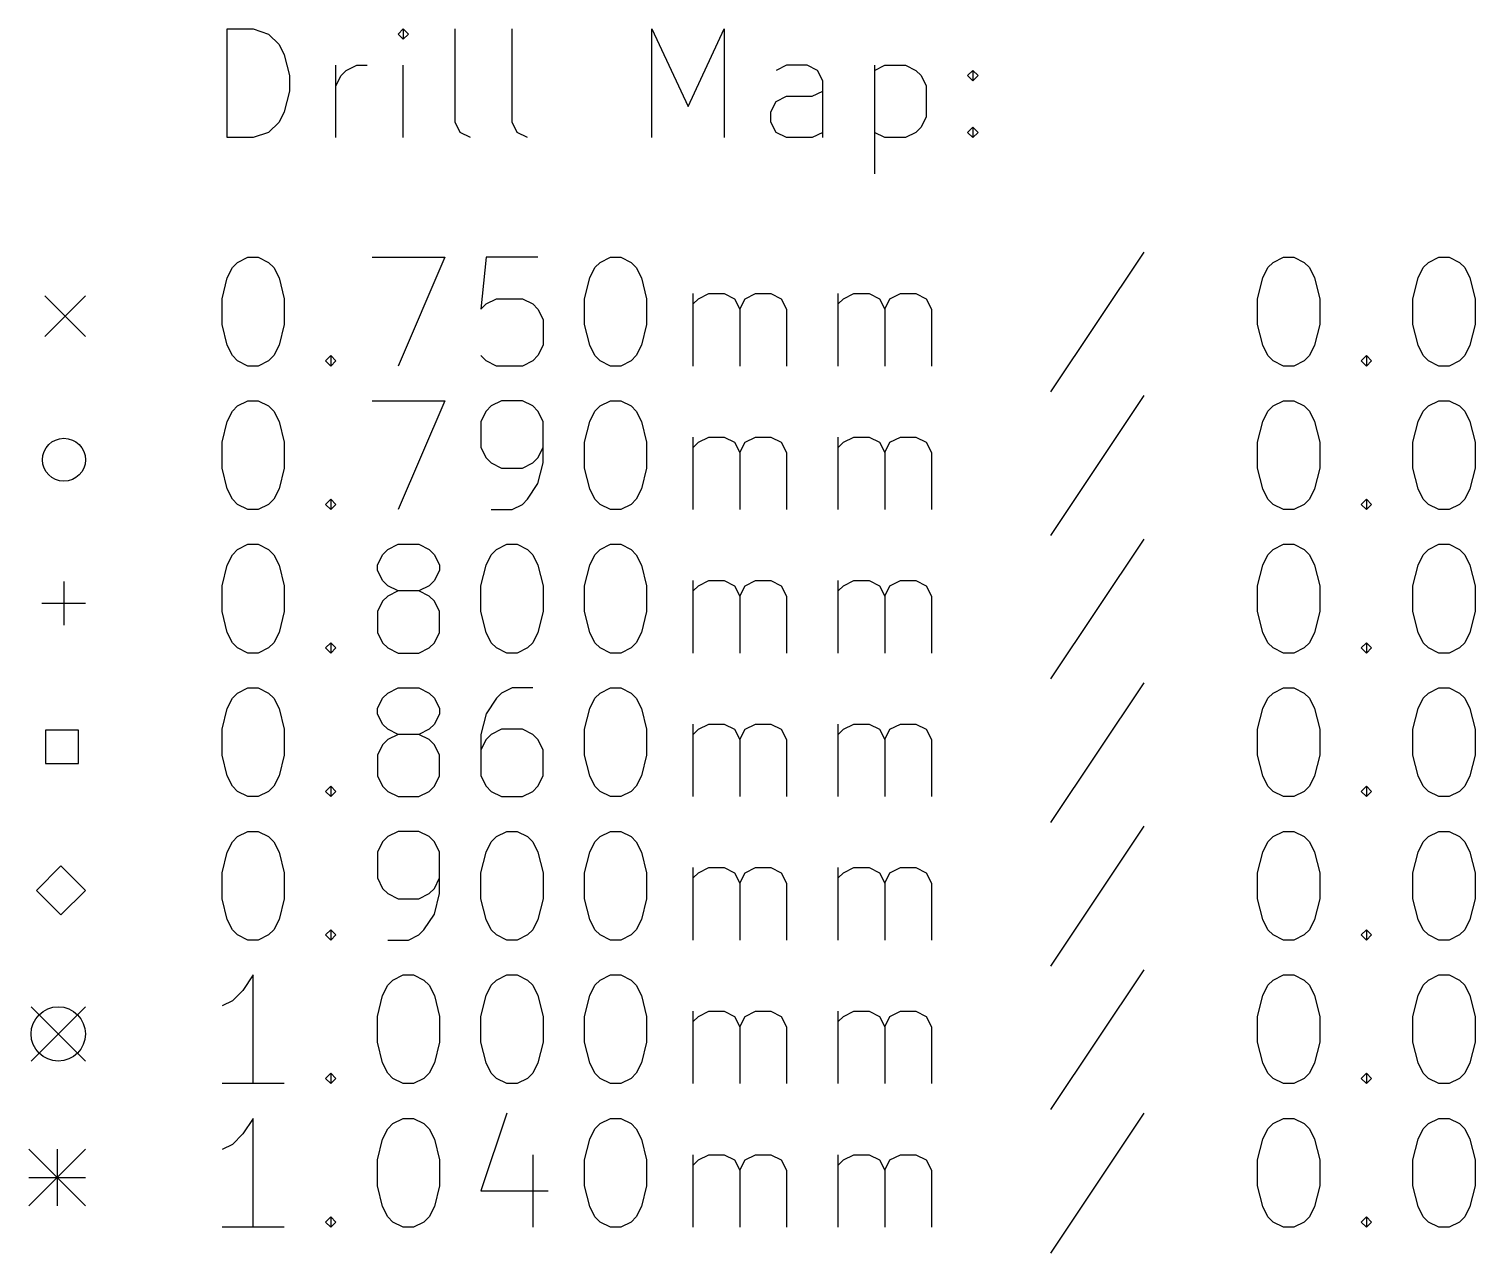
# Model space of a CAD drawing. Extents: x 10 to 245, y -243 to -12.
# Drawn here: x 10.91 to 37.52, y -221.12 to -198.6 of the extents above; entities that cross this region are included whole.
import ezdxf

# ---------------------------------------------------------------- set-up
doc = ezdxf.new("R2010")
doc.units = 0
doc.layers.add('BLACK', color=7, linetype='CONTINUOUS')

msp = doc.modelspace()

# ---------------------------------------------------------------- linework, layer by layer
at = {"layer": 'BLACK', "linetype": 'CONTINUOUS'}
for p, q in [((14.562768, -200.604838), (14.562768, -198.604838)), ((14.562768, -198.604838), (15.038958, -198.604838)), ((15.038958, -198.604838), (15.324673, -198.700076)), ((15.324673, -198.700076), (15.515149, -198.890552)), ((17.800863, -198.604838), (17.705625, -198.700076)), ((17.705625, -198.700076), (17.800863, -198.795314)), ((17.896101, -198.700076), (17.800863, -198.604838)), ((17.800863, -198.604838), (17.800863, -198.795314)), ((17.800863, -198.795314), (17.896101, -198.700076)), ((18.753244, -200.319123), (18.753244, -198.604838)), ((19.800863, -200.319123), (19.800863, -198.604838)), ((22.372292, -200.604838), (22.372292, -198.604838)), ((22.372292, -198.604838), (23.038959, -200.033409)), ((23.038959, -200.033409), (23.705625, -198.604838)), ((23.705625, -198.604838), (23.705625, -200.604838)), ((15.515149, -198.890552), (15.610387, -199.081028)), ((15.610387, -199.081028), (15.705625, -199.46198)), ((15.705625, -199.46198), (15.705625, -199.747695)), ((16.562768, -200.604838), (16.562768, -199.271504)), ((16.562768, -199.652457), (16.658006, -199.46198)), ((16.658006, -199.46198), (16.753244, -199.366742)), ((16.753244, -199.366742), (16.94372, -199.271504)), ((16.94372, -199.271504), (17.134197, -199.271504)), ((17.800863, -200.604838), (17.800863, -199.271504)), ((24.848482, -199.271504), (24.658006, -199.366742)), ((25.229435, -199.271504), (24.848482, -199.271504)), ((25.419911, -199.366742), (25.229435, -199.271504)), ((25.515149, -199.557219), (25.419911, -199.366742)), ((26.46753, -199.271504), (26.46753, -201.271504)), ((26.46753, -199.366742), (26.658006, -199.271504)), ((26.658006, -199.271504), (27.038959, -199.271504)), ((27.038959, -199.271504), (27.229435, -199.366742)), ((27.229435, -199.366742), (27.324673, -199.46198)), ((27.324673, -199.46198), (27.419911, -199.652457)), ((28.181816, -199.46198), (28.277054, -199.366742)), ((28.277054, -199.557219), (28.181816, -199.46198)), ((28.277054, -199.366742), (28.372292, -199.46198)), ((28.277054, -199.366742), (28.277054, -199.557219)), ((28.372292, -199.46198), (28.277054, -199.557219)), ((15.705625, -199.747695), (15.610387, -200.128647)), ((25.324673, -199.842933), (25.515149, -199.747695)), ((25.515149, -200.604838), (25.515149, -199.557219)), ((27.419911, -199.652457), (27.419911, -200.223885)), ((24.562768, -200.128647), (24.658006, -199.938171)), ((24.658006, -199.938171), (24.848482, -199.842933)), ((24.848482, -199.842933), (25.324673, -199.842933)), ((15.610387, -200.128647), (15.515149, -200.319123)), ((24.562768, -200.319123), (24.562768, -200.128647)), ((27.419911, -200.223885), (27.324673, -200.414361)), ((15.324673, -200.5096), (15.038958, -200.604838)), ((15.515149, -200.319123), (15.324673, -200.5096)), ((18.848482, -200.5096), (18.753244, -200.319123)), ((19.038958, -200.604838), (18.848482, -200.5096)), ((19.896101, -200.5096), (19.800863, -200.319123)), ((20.086577, -200.604838), (19.896101, -200.5096)), ((24.658006, -200.5096), (24.562768, -200.319123)), ((24.848482, -200.604838), (24.658006, -200.5096)), ((25.515149, -200.5096), (25.324673, -200.604838)), ((26.658006, -200.604838), (26.46753, -200.5096)), ((27.229435, -200.5096), (27.038959, -200.604838)), ((27.324673, -200.414361), (27.229435, -200.5096)), ((28.181816, -200.5096), (28.277054, -200.414361)), ((28.277054, -200.604838), (28.181816, -200.5096)), ((28.277054, -200.414361), (28.372292, -200.5096)), ((28.277054, -200.414361), (28.277054, -200.604838)), ((28.372292, -200.5096), (28.277054, -200.604838)), ((15.038958, -200.604838), (14.562768, -200.604838)), ((25.324673, -200.604838), (24.848482, -200.604838)), ((27.038959, -200.604838), (26.658006, -200.604838)), ((14.658006, -202.995314), (14.753244, -202.900076)), ((14.753244, -202.900076), (14.94372, -202.804838)), ((14.94372, -202.804838), (15.134197, -202.804838)), ((15.134197, -202.804838), (15.324673, -202.900076)), ((15.324673, -202.900076), (15.419911, -202.995314)), ((17.229435, -202.804838), (18.562768, -202.804838)), ((18.562768, -202.804838), (17.705625, -204.804838)), ((19.324673, -202.804838), (19.229435, -203.757219)), ((20.277054, -202.804838), (19.324673, -202.804838)), ((21.324673, -202.995314), (21.419911, -202.900076)), ((21.419911, -202.900076), (21.610387, -202.804838)), ((21.610387, -202.804838), (21.800864, -202.804838)), ((21.800864, -202.804838), (21.99134, -202.900076)), ((21.99134, -202.900076), (22.086578, -202.995314)), ((31.419912, -202.7096), (29.705627, -205.281028)), ((33.705627, -202.995314), (33.800865, -202.900076)), ((33.800865, -202.900076), (33.991341, -202.804838)), ((33.991341, -202.804838), (34.181818, -202.804838)), ((34.181818, -202.804838), (34.372294, -202.900076)), ((34.372294, -202.900076), (34.467532, -202.995314)), ((36.56277, -202.995314), (36.658008, -202.900076)), ((36.658008, -202.900076), (36.848484, -202.804838)), ((36.848484, -202.804838), (37.038961, -202.804838)), ((37.038961, -202.804838), (37.229437, -202.900076)), ((37.229437, -202.900076), (37.324675, -202.995314)), ((14.46753, -203.566742), (14.562768, -203.18579)), ((14.562768, -203.18579), (14.658006, -202.995314)), ((15.419911, -202.995314), (15.515149, -203.18579)), ((15.515149, -203.18579), (15.610387, -203.566742)), ((21.134197, -203.566742), (21.229435, -203.18579)), ((21.229435, -203.18579), (21.324673, -202.995314)), ((22.086578, -202.995314), (22.181816, -203.18579)), ((22.181816, -203.18579), (22.277054, -203.566742)), ((33.515151, -203.566742), (33.610389, -203.18579)), ((33.610389, -203.18579), (33.705627, -202.995314)), ((34.467532, -202.995314), (34.56277, -203.18579)), ((34.56277, -203.18579), (34.658008, -203.566742)), ((36.372294, -203.566742), (36.467532, -203.18579)), ((36.467532, -203.18579), (36.56277, -202.995314)), ((37.324675, -202.995314), (37.419913, -203.18579)), ((37.419913, -203.18579), (37.515151, -203.566742)), ((23.134197, -204.804838), (23.134197, -203.471504)), ((23.229435, -203.566742), (23.419911, -203.471504)), ((23.419911, -203.471504), (23.705626, -203.471504)), ((23.705626, -203.471504), (23.896102, -203.566742)), ((24.086578, -203.566742), (24.277054, -203.471504)), ((24.277054, -203.471504), (24.562768, -203.471504)), ((24.562768, -203.471504), (24.753245, -203.566742)), ((25.800864, -204.804838), (25.800864, -203.471504)), ((25.896102, -203.566742), (26.086578, -203.471504)), ((26.086578, -203.471504), (26.372293, -203.471504)), ((26.372293, -203.471504), (26.562769, -203.566742)), ((26.753245, -203.566742), (26.943721, -203.471504)), ((26.943721, -203.471504), (27.229435, -203.471504)), ((27.229435, -203.471504), (27.419912, -203.566742)), ((11.205, -203.515), (11.955, -204.265)), ((11.955, -203.515), (11.205, -204.265)), ((14.46753, -204.042933), (14.46753, -203.566742)), ((15.610387, -203.566742), (15.610387, -204.042933)), ((19.229435, -203.757219), (19.324673, -203.66198)), ((19.324673, -203.66198), (19.515149, -203.566742)), ((19.515149, -203.566742), (19.99134, -203.566742)), ((19.99134, -203.566742), (20.181816, -203.66198)), ((20.181816, -203.66198), (20.277054, -203.757219)), ((21.134197, -204.042933), (21.134197, -203.566742)), ((22.277054, -203.566742), (22.277054, -204.042933)), ((23.134197, -203.66198), (23.229435, -203.566742)), ((23.896102, -203.566742), (23.99134, -203.757219)), ((23.99134, -203.757219), (24.086578, -203.566742)), ((24.753245, -203.566742), (24.848483, -203.757219)), ((25.800864, -203.66198), (25.896102, -203.566742)), ((26.562769, -203.566742), (26.658007, -203.757219)), ((26.658007, -203.757219), (26.753245, -203.566742)), ((27.419912, -203.566742), (27.51515, -203.757219)), ((33.515151, -204.042933), (33.515151, -203.566742)), ((34.658008, -203.566742), (34.658008, -204.042933)), ((36.372294, -204.042933), (36.372294, -203.566742)), ((37.515151, -203.566742), (37.515151, -204.042933)), ((20.277054, -203.757219), (20.372292, -203.947695)), ((20.372292, -203.947695), (20.372292, -204.423885)), ((23.99134, -203.757219), (23.99134, -204.804838)), ((24.848483, -203.757219), (24.848483, -204.804838)), ((26.658007, -203.757219), (26.658007, -204.804838)), ((27.51515, -203.757219), (27.51515, -204.804838)), ((14.562768, -204.423885), (14.46753, -204.042933)), ((15.610387, -204.042933), (15.515149, -204.423885)), ((21.229435, -204.423885), (21.134197, -204.042933)), ((22.277054, -204.042933), (22.181816, -204.423885)), ((33.610389, -204.423885), (33.515151, -204.042933)), ((34.658008, -204.042933), (34.56277, -204.423885)), ((36.467532, -204.423885), (36.372294, -204.042933)), ((37.515151, -204.042933), (37.419913, -204.423885)), ((14.658006, -204.614361), (14.562768, -204.423885)), ((15.515149, -204.423885), (15.419911, -204.614361)), ((20.372292, -204.423885), (20.277054, -204.614361)), ((21.324673, -204.614361), (21.229435, -204.423885)), ((22.181816, -204.423885), (22.086578, -204.614361)), ((33.705627, -204.614361), (33.610389, -204.423885)), ((34.56277, -204.423885), (34.467532, -204.614361)), ((36.56277, -204.614361), (36.467532, -204.423885)), ((37.419913, -204.423885), (37.324675, -204.614361)), ((14.753244, -204.7096), (14.658006, -204.614361)), ((14.94372, -204.804838), (14.753244, -204.7096)), ((15.134197, -204.804838), (14.94372, -204.804838)), ((15.324673, -204.7096), (15.134197, -204.804838)), ((15.419911, -204.614361), (15.324673, -204.7096)), ((16.372292, -204.7096), (16.46753, -204.614361)), ((16.46753, -204.804838), (16.372292, -204.7096)), ((16.46753, -204.614361), (16.562768, -204.7096)), ((16.46753, -204.614361), (16.46753, -204.804838)), ((16.562768, -204.7096), (16.46753, -204.804838)), ((19.324673, -204.7096), (19.229435, -204.614361)), ((19.515149, -204.804838), (19.324673, -204.7096)), ((19.99134, -204.804838), (19.515149, -204.804838)), ((20.181816, -204.7096), (19.99134, -204.804838)), ((20.277054, -204.614361), (20.181816, -204.7096)), ((21.419911, -204.7096), (21.324673, -204.614361)), ((21.610387, -204.804838), (21.419911, -204.7096)), ((21.800864, -204.804838), (21.610387, -204.804838)), ((21.99134, -204.7096), (21.800864, -204.804838)), ((22.086578, -204.614361), (21.99134, -204.7096)), ((33.800865, -204.7096), (33.705627, -204.614361)), ((33.991341, -204.804838), (33.800865, -204.7096)), ((34.181818, -204.804838), (33.991341, -204.804838)), ((34.372294, -204.7096), (34.181818, -204.804838)), ((34.467532, -204.614361), (34.372294, -204.7096)), ((35.419913, -204.7096), (35.515151, -204.614361)), ((35.515151, -204.804838), (35.419913, -204.7096)), ((35.515151, -204.614361), (35.610389, -204.7096)), ((35.515151, -204.614361), (35.515151, -204.804838)), ((35.610389, -204.7096), (35.515151, -204.804838)), ((36.658008, -204.7096), (36.56277, -204.614361)), ((36.848484, -204.804838), (36.658008, -204.7096)), ((37.038961, -204.804838), (36.848484, -204.804838)), ((37.229437, -204.7096), (37.038961, -204.804838)), ((37.324675, -204.614361), (37.229437, -204.7096)), ((31.419912, -205.3496), (29.705627, -207.921028)), ((14.658006, -205.635314), (14.753244, -205.540076)), ((14.753244, -205.540076), (14.94372, -205.444838)), ((14.94372, -205.444838), (15.134197, -205.444838)), ((15.134197, -205.444838), (15.324673, -205.540076)), ((15.324673, -205.540076), (15.419911, -205.635314)), ((17.229435, -205.444838), (18.562768, -205.444838)), ((18.562768, -205.444838), (17.705625, -207.444838)), ((19.419911, -205.540076), (19.324673, -205.635314)), ((19.610387, -205.444838), (19.419911, -205.540076)), ((19.99134, -205.444838), (19.610387, -205.444838)), ((20.181816, -205.540076), (19.99134, -205.444838)), ((20.277054, -205.635314), (20.181816, -205.540076)), ((21.324673, -205.635314), (21.419911, -205.540076)), ((21.419911, -205.540076), (21.610387, -205.444838)), ((21.610387, -205.444838), (21.800864, -205.444838)), ((21.800864, -205.444838), (21.99134, -205.540076)), ((21.99134, -205.540076), (22.086578, -205.635314)), ((33.705627, -205.635314), (33.800865, -205.540076)), ((33.800865, -205.540076), (33.991341, -205.444838)), ((33.991341, -205.444838), (34.181818, -205.444838)), ((34.181818, -205.444838), (34.372294, -205.540076)), ((34.372294, -205.540076), (34.467532, -205.635314)), ((36.56277, -205.635314), (36.658008, -205.540076)), ((36.658008, -205.540076), (36.848484, -205.444838)), ((36.848484, -205.444838), (37.038961, -205.444838)), ((37.038961, -205.444838), (37.229437, -205.540076)), ((37.229437, -205.540076), (37.324675, -205.635314)), ((14.46753, -206.206742), (14.562768, -205.82579)), ((14.562768, -205.82579), (14.658006, -205.635314)), ((15.419911, -205.635314), (15.515149, -205.82579)), ((15.515149, -205.82579), (15.610387, -206.206742)), ((19.324673, -205.635314), (19.229435, -205.82579)), ((19.229435, -205.82579), (19.229435, -206.30198)), ((20.372292, -205.82579), (20.277054, -205.635314)), ((20.372292, -206.587695), (20.372292, -205.82579)), ((21.134197, -206.206742), (21.229435, -205.82579)), ((21.229435, -205.82579), (21.324673, -205.635314)), ((22.086578, -205.635314), (22.181816, -205.82579)), ((22.181816, -205.82579), (22.277054, -206.206742)), ((33.515151, -206.206742), (33.610389, -205.82579)), ((33.610389, -205.82579), (33.705627, -205.635314)), ((34.467532, -205.635314), (34.56277, -205.82579)), ((34.56277, -205.82579), (34.658008, -206.206742)), ((36.372294, -206.206742), (36.467532, -205.82579)), ((36.467532, -205.82579), (36.56277, -205.635314)), ((37.324675, -205.635314), (37.419913, -205.82579)), ((37.419913, -205.82579), (37.515151, -206.206742)), ((23.134197, -207.444838), (23.134197, -206.111504)), ((23.229435, -206.206742), (23.419911, -206.111504)), ((23.419911, -206.111504), (23.705626, -206.111504)), ((23.705626, -206.111504), (23.896102, -206.206742)), ((24.086578, -206.206742), (24.277054, -206.111504)), ((24.277054, -206.111504), (24.562768, -206.111504)), ((24.562768, -206.111504), (24.753245, -206.206742)), ((25.800864, -207.444838), (25.800864, -206.111504)), ((25.896102, -206.206742), (26.086578, -206.111504)), ((26.086578, -206.111504), (26.372293, -206.111504)), ((26.372293, -206.111504), (26.562769, -206.206742)), ((26.753245, -206.206742), (26.943721, -206.111504)), ((26.943721, -206.111504), (27.229435, -206.111504)), ((27.229435, -206.111504), (27.419912, -206.206742)), ((14.46753, -206.682933), (14.46753, -206.206742)), ((15.610387, -206.206742), (15.610387, -206.682933)), ((19.229435, -206.30198), (19.324673, -206.492457)), ((20.277054, -206.492457), (20.372292, -206.30198)), ((21.134197, -206.682933), (21.134197, -206.206742)), ((22.277054, -206.206742), (22.277054, -206.682933)), ((23.134197, -206.30198), (23.229435, -206.206742)), ((23.896102, -206.206742), (23.99134, -206.397219)), ((23.99134, -206.397219), (24.086578, -206.206742)), ((23.99134, -206.397219), (23.99134, -207.444838)), ((24.753245, -206.206742), (24.848483, -206.397219)), ((24.848483, -206.397219), (24.848483, -207.444838)), ((25.800864, -206.30198), (25.896102, -206.206742)), ((26.562769, -206.206742), (26.658007, -206.397219)), ((26.658007, -206.397219), (26.753245, -206.206742)), ((26.658007, -206.397219), (26.658007, -207.444838)), ((27.419912, -206.206742), (27.51515, -206.397219)), ((27.51515, -206.397219), (27.51515, -207.444838)), ((33.515151, -206.682933), (33.515151, -206.206742)), ((34.658008, -206.206742), (34.658008, -206.682933)), ((36.372294, -206.682933), (36.372294, -206.206742)), ((37.515151, -206.206742), (37.515151, -206.682933)), ((14.562768, -207.063885), (14.46753, -206.682933)), ((15.610387, -206.682933), (15.515149, -207.063885)), ((19.324673, -206.492457), (19.419911, -206.587695)), ((19.419911, -206.587695), (19.610387, -206.682933)), ((19.610387, -206.682933), (19.99134, -206.682933)), ((19.99134, -206.682933), (20.181816, -206.587695)), ((20.181816, -206.587695), (20.277054, -206.492457)), ((20.277054, -206.968647), (20.372292, -206.587695)), ((21.229435, -207.063885), (21.134197, -206.682933)), ((22.277054, -206.682933), (22.181816, -207.063885)), ((33.610389, -207.063885), (33.515151, -206.682933)), ((34.658008, -206.682933), (34.56277, -207.063885)), ((36.467532, -207.063885), (36.372294, -206.682933)), ((37.515151, -206.682933), (37.419913, -207.063885)), ((14.658006, -207.254361), (14.562768, -207.063885)), ((15.515149, -207.063885), (15.419911, -207.254361)), ((20.086578, -207.254361), (20.277054, -206.968647)), ((21.324673, -207.254361), (21.229435, -207.063885)), ((22.181816, -207.063885), (22.086578, -207.254361)), ((33.705627, -207.254361), (33.610389, -207.063885)), ((34.56277, -207.063885), (34.467532, -207.254361)), ((36.56277, -207.254361), (36.467532, -207.063885)), ((37.419913, -207.063885), (37.324675, -207.254361)), ((14.753244, -207.3496), (14.658006, -207.254361)), ((14.94372, -207.444838), (14.753244, -207.3496)), ((15.134197, -207.444838), (14.94372, -207.444838)), ((15.324673, -207.3496), (15.134197, -207.444838)), ((15.419911, -207.254361), (15.324673, -207.3496)), ((16.372292, -207.3496), (16.46753, -207.254361)), ((16.46753, -207.444838), (16.372292, -207.3496)), ((16.46753, -207.254361), (16.562768, -207.3496)), ((16.46753, -207.254361), (16.46753, -207.444838)), ((16.562768, -207.3496), (16.46753, -207.444838)), ((19.419911, -207.444838), (19.800863, -207.444838)), ((19.800863, -207.444838), (19.99134, -207.3496)), ((19.99134, -207.3496), (20.086578, -207.254361)), ((21.419911, -207.3496), (21.324673, -207.254361)), ((21.610387, -207.444838), (21.419911, -207.3496)), ((21.800864, -207.444838), (21.610387, -207.444838)), ((21.99134, -207.3496), (21.800864, -207.444838)), ((22.086578, -207.254361), (21.99134, -207.3496)), ((33.800865, -207.3496), (33.705627, -207.254361)), ((33.991341, -207.444838), (33.800865, -207.3496)), ((34.181818, -207.444838), (33.991341, -207.444838)), ((34.372294, -207.3496), (34.181818, -207.444838)), ((34.467532, -207.254361), (34.372294, -207.3496)), ((35.419913, -207.3496), (35.515151, -207.254361)), ((35.515151, -207.444838), (35.419913, -207.3496)), ((35.515151, -207.254361), (35.610389, -207.3496)), ((35.515151, -207.254361), (35.515151, -207.444838)), ((35.610389, -207.3496), (35.515151, -207.444838)), ((36.658008, -207.3496), (36.56277, -207.254361)), ((36.848484, -207.444838), (36.658008, -207.3496)), ((37.038961, -207.444838), (36.848484, -207.444838)), ((37.229437, -207.3496), (37.038961, -207.444838)), ((37.324675, -207.254361), (37.229437, -207.3496)), ((31.419912, -207.9896), (29.705627, -210.561028)), ((14.562768, -208.46579), (14.658006, -208.275314)), ((14.658006, -208.275314), (14.753244, -208.180076)), ((14.753244, -208.180076), (14.94372, -208.084838)), ((14.94372, -208.084838), (15.134197, -208.084838)), ((15.134197, -208.084838), (15.324673, -208.180076)), ((15.324673, -208.180076), (15.419911, -208.275314)), ((15.419911, -208.275314), (15.515149, -208.46579)), ((17.324673, -208.46579), (17.419911, -208.275314)), ((17.419911, -208.275314), (17.515149, -208.180076)), ((17.515149, -208.180076), (17.705625, -208.084838)), ((17.705625, -208.084838), (18.086578, -208.084838)), ((18.086578, -208.084838), (18.277054, -208.180076)), ((18.277054, -208.180076), (18.372292, -208.275314)), ((18.372292, -208.275314), (18.46753, -208.46579)), ((19.324673, -208.46579), (19.419911, -208.275314)), ((19.419911, -208.275314), (19.515149, -208.180076)), ((19.515149, -208.180076), (19.705625, -208.084838)), ((19.705625, -208.084838), (19.896102, -208.084838)), ((19.896102, -208.084838), (20.086578, -208.180076)), ((20.086578, -208.180076), (20.181816, -208.275314)), ((20.181816, -208.275314), (20.277054, -208.46579)), ((21.229435, -208.46579), (21.324673, -208.275314)), ((21.324673, -208.275314), (21.419911, -208.180076)), ((21.419911, -208.180076), (21.610387, -208.084838)), ((21.610387, -208.084838), (21.800864, -208.084838)), ((21.800864, -208.084838), (21.99134, -208.180076)), ((21.99134, -208.180076), (22.086578, -208.275314)), ((22.086578, -208.275314), (22.181816, -208.46579)), ((33.610389, -208.46579), (33.705627, -208.275314)), ((33.705627, -208.275314), (33.800865, -208.180076)), ((33.800865, -208.180076), (33.991341, -208.084838)), ((33.991341, -208.084838), (34.181818, -208.084838)), ((34.181818, -208.084838), (34.372294, -208.180076)), ((34.372294, -208.180076), (34.467532, -208.275314)), ((34.467532, -208.275314), (34.56277, -208.46579)), ((36.467532, -208.46579), (36.56277, -208.275314)), ((36.56277, -208.275314), (36.658008, -208.180076)), ((36.658008, -208.180076), (36.848484, -208.084838)), ((36.848484, -208.084838), (37.038961, -208.084838)), ((37.038961, -208.084838), (37.229437, -208.180076)), ((37.229437, -208.180076), (37.324675, -208.275314)), ((37.324675, -208.275314), (37.419913, -208.46579)), ((14.46753, -208.846742), (14.562768, -208.46579)), ((15.515149, -208.46579), (15.610387, -208.846742)), ((17.324673, -208.561028), (17.324673, -208.46579)), ((18.46753, -208.46579), (18.46753, -208.561028)), ((19.229435, -208.846742), (19.324673, -208.46579)), ((20.277054, -208.46579), (20.372292, -208.846742)), ((21.134197, -208.846742), (21.229435, -208.46579)), ((22.181816, -208.46579), (22.277054, -208.846742)), ((33.515151, -208.846742), (33.610389, -208.46579)), ((34.56277, -208.46579), (34.658008, -208.846742)), ((36.372294, -208.846742), (36.467532, -208.46579)), ((37.419913, -208.46579), (37.515151, -208.846742)), ((11.555, -208.77), (11.555, -209.57)), ((17.419911, -208.751504), (17.324673, -208.561028)), ((17.515149, -208.846742), (17.419911, -208.751504)), ((18.372292, -208.751504), (18.277054, -208.846742)), ((18.46753, -208.561028), (18.372292, -208.751504)), ((23.134197, -210.084838), (23.134197, -208.751504)), ((23.229435, -208.846742), (23.419911, -208.751504)), ((23.419911, -208.751504), (23.705626, -208.751504)), ((23.705626, -208.751504), (23.896102, -208.846742)), ((24.086578, -208.846742), (24.277054, -208.751504)), ((24.277054, -208.751504), (24.562768, -208.751504)), ((24.562768, -208.751504), (24.753245, -208.846742)), ((25.800864, -210.084838), (25.800864, -208.751504)), ((25.896102, -208.846742), (26.086578, -208.751504)), ((26.086578, -208.751504), (26.372293, -208.751504)), ((26.372293, -208.751504), (26.562769, -208.846742)), ((26.753245, -208.846742), (26.943721, -208.751504)), ((26.943721, -208.751504), (27.229435, -208.751504)), ((27.229435, -208.751504), (27.419912, -208.846742)), ((14.46753, -209.322933), (14.46753, -208.846742)), ((15.610387, -208.846742), (15.610387, -209.322933)), ((17.515149, -209.037219), (17.419911, -209.132457)), ((17.705625, -208.94198), (17.515149, -208.846742)), ((17.705625, -208.94198), (17.515149, -209.037219)), ((18.086578, -208.94198), (17.705625, -208.94198)), ((18.277054, -208.846742), (18.086578, -208.94198)), ((18.277054, -209.037219), (18.086578, -208.94198)), ((18.372292, -209.132457), (18.277054, -209.037219)), ((19.229435, -209.322933), (19.229435, -208.846742)), ((20.372292, -208.846742), (20.372292, -209.322933)), ((21.134197, -209.322933), (21.134197, -208.846742)), ((22.277054, -208.846742), (22.277054, -209.322933)), ((23.134197, -208.94198), (23.229435, -208.846742)), ((23.896102, -208.846742), (23.99134, -209.037219)), ((23.99134, -209.037219), (24.086578, -208.846742)), ((23.99134, -209.037219), (23.99134, -210.084838)), ((24.753245, -208.846742), (24.848483, -209.037219)), ((24.848483, -209.037219), (24.848483, -210.084838)), ((25.800864, -208.94198), (25.896102, -208.846742)), ((26.562769, -208.846742), (26.658007, -209.037219)), ((26.658007, -209.037219), (26.753245, -208.846742)), ((26.658007, -209.037219), (26.658007, -210.084838)), ((27.419912, -208.846742), (27.51515, -209.037219)), ((27.51515, -209.037219), (27.51515, -210.084838)), ((33.515151, -209.322933), (33.515151, -208.846742)), ((34.658008, -208.846742), (34.658008, -209.322933)), ((36.372294, -209.322933), (36.372294, -208.846742)), ((37.515151, -208.846742), (37.515151, -209.322933)), ((11.155, -209.17), (11.955, -209.17)), ((14.562768, -209.703885), (14.46753, -209.322933)), ((15.610387, -209.322933), (15.515149, -209.703885)), ((17.419911, -209.132457), (17.324673, -209.322933)), ((17.324673, -209.322933), (17.324673, -209.703885)), ((18.46753, -209.322933), (18.372292, -209.132457)), ((18.46753, -209.703885), (18.46753, -209.322933)), ((19.324673, -209.703885), (19.229435, -209.322933)), ((20.372292, -209.322933), (20.277054, -209.703885)), ((21.229435, -209.703885), (21.134197, -209.322933)), ((22.277054, -209.322933), (22.181816, -209.703885)), ((33.610389, -209.703885), (33.515151, -209.322933)), ((34.658008, -209.322933), (34.56277, -209.703885)), ((36.467532, -209.703885), (36.372294, -209.322933)), ((37.515151, -209.322933), (37.419913, -209.703885)), ((14.658006, -209.894361), (14.562768, -209.703885)), ((15.515149, -209.703885), (15.419911, -209.894361)), ((17.324673, -209.703885), (17.419911, -209.894361)), ((18.372292, -209.894361), (18.46753, -209.703885)), ((19.419911, -209.894361), (19.324673, -209.703885)), ((20.277054, -209.703885), (20.181816, -209.894361)), ((21.324673, -209.894361), (21.229435, -209.703885)), ((22.181816, -209.703885), (22.086578, -209.894361)), ((33.705627, -209.894361), (33.610389, -209.703885)), ((34.56277, -209.703885), (34.467532, -209.894361)), ((36.56277, -209.894361), (36.467532, -209.703885)), ((37.419913, -209.703885), (37.324675, -209.894361)), ((14.753244, -209.9896), (14.658006, -209.894361)), ((14.94372, -210.084838), (14.753244, -209.9896)), ((15.134197, -210.084838), (14.94372, -210.084838)), ((15.324673, -209.9896), (15.134197, -210.084838)), ((15.419911, -209.894361), (15.324673, -209.9896)), ((16.372292, -209.9896), (16.46753, -209.894361)), ((16.46753, -210.084838), (16.372292, -209.9896)), ((16.46753, -209.894361), (16.562768, -209.9896)), ((16.46753, -209.894361), (16.46753, -210.084838)), ((16.562768, -209.9896), (16.46753, -210.084838)), ((17.419911, -209.894361), (17.515149, -209.9896)), ((17.515149, -209.9896), (17.705625, -210.084838)), ((17.705625, -210.084838), (18.086578, -210.084838)), ((18.086578, -210.084838), (18.277054, -209.9896)), ((18.277054, -209.9896), (18.372292, -209.894361)), ((19.515149, -209.9896), (19.419911, -209.894361)), ((19.705625, -210.084838), (19.515149, -209.9896)), ((19.896102, -210.084838), (19.705625, -210.084838)), ((20.086578, -209.9896), (19.896102, -210.084838)), ((20.181816, -209.894361), (20.086578, -209.9896)), ((21.419911, -209.9896), (21.324673, -209.894361)), ((21.610387, -210.084838), (21.419911, -209.9896)), ((21.800864, -210.084838), (21.610387, -210.084838)), ((21.99134, -209.9896), (21.800864, -210.084838)), ((22.086578, -209.894361), (21.99134, -209.9896)), ((33.800865, -209.9896), (33.705627, -209.894361)), ((33.991341, -210.084838), (33.800865, -209.9896)), ((34.181818, -210.084838), (33.991341, -210.084838)), ((34.372294, -209.9896), (34.181818, -210.084838)), ((34.467532, -209.894361), (34.372294, -209.9896)), ((35.419913, -209.9896), (35.515151, -209.894361)), ((35.515151, -210.084838), (35.419913, -209.9896)), ((35.515151, -209.894361), (35.610389, -209.9896)), ((35.515151, -209.894361), (35.515151, -210.084838)), ((35.610389, -209.9896), (35.515151, -210.084838)), ((36.658008, -209.9896), (36.56277, -209.894361)), ((36.848484, -210.084838), (36.658008, -209.9896)), ((37.038961, -210.084838), (36.848484, -210.084838)), ((37.229437, -209.9896), (37.038961, -210.084838)), ((37.324675, -209.894361), (37.229437, -209.9896)), ((31.419912, -210.6296), (29.705627, -213.201028)), ((14.562768, -211.10579), (14.658006, -210.915314)), ((14.658006, -210.915314), (14.753244, -210.820076)), ((14.753244, -210.820076), (14.94372, -210.724838)), ((14.94372, -210.724838), (15.134197, -210.724838)), ((15.134197, -210.724838), (15.324673, -210.820076)), ((15.324673, -210.820076), (15.419911, -210.915314)), ((15.419911, -210.915314), (15.515149, -211.10579)), ((17.324673, -211.10579), (17.419911, -210.915314)), ((17.419911, -210.915314), (17.515149, -210.820076)), ((17.515149, -210.820076), (17.705625, -210.724838)), ((17.705625, -210.724838), (18.086578, -210.724838)), ((18.086578, -210.724838), (18.277054, -210.820076)), ((18.277054, -210.820076), (18.372292, -210.915314)), ((18.372292, -210.915314), (18.46753, -211.10579)), ((19.515149, -210.915314), (19.324673, -211.201028)), ((19.610387, -210.820076), (19.515149, -210.915314)), ((19.800863, -210.724838), (19.610387, -210.820076)), ((20.181816, -210.724838), (19.800863, -210.724838)), ((21.229435, -211.10579), (21.324673, -210.915314)), ((21.324673, -210.915314), (21.419911, -210.820076)), ((21.419911, -210.820076), (21.610387, -210.724838)), ((21.610387, -210.724838), (21.800864, -210.724838)), ((21.800864, -210.724838), (21.99134, -210.820076)), ((21.99134, -210.820076), (22.086578, -210.915314)), ((22.086578, -210.915314), (22.181816, -211.10579)), ((33.610389, -211.10579), (33.705627, -210.915314)), ((33.705627, -210.915314), (33.800865, -210.820076)), ((33.800865, -210.820076), (33.991341, -210.724838)), ((33.991341, -210.724838), (34.181818, -210.724838)), ((34.181818, -210.724838), (34.372294, -210.820076)), ((34.372294, -210.820076), (34.467532, -210.915314)), ((34.467532, -210.915314), (34.56277, -211.10579)), ((36.467532, -211.10579), (36.56277, -210.915314)), ((36.56277, -210.915314), (36.658008, -210.820076)), ((36.658008, -210.820076), (36.848484, -210.724838)), ((36.848484, -210.724838), (37.038961, -210.724838)), ((37.038961, -210.724838), (37.229437, -210.820076)), ((37.229437, -210.820076), (37.324675, -210.915314)), ((37.324675, -210.915314), (37.419913, -211.10579)), ((14.46753, -211.486742), (14.562768, -211.10579)), ((15.515149, -211.10579), (15.610387, -211.486742)), ((17.324673, -211.201028), (17.324673, -211.10579)), ((17.419911, -211.391504), (17.324673, -211.201028)), ((18.46753, -211.201028), (18.372292, -211.391504)), ((18.46753, -211.10579), (18.46753, -211.201028)), ((19.324673, -211.201028), (19.229435, -211.58198)), ((21.134197, -211.486742), (21.229435, -211.10579)), ((22.181816, -211.10579), (22.277054, -211.486742)), ((33.515151, -211.486742), (33.610389, -211.10579)), ((34.56277, -211.10579), (34.658008, -211.486742)), ((36.372294, -211.486742), (36.467532, -211.10579)), ((37.419913, -211.10579), (37.515151, -211.486742)), ((17.515149, -211.486742), (17.419911, -211.391504)), ((18.372292, -211.391504), (18.277054, -211.486742)), ((23.134197, -212.724838), (23.134197, -211.391504)), ((23.229435, -211.486742), (23.419911, -211.391504)), ((23.419911, -211.391504), (23.705626, -211.391504)), ((23.705626, -211.391504), (23.896102, -211.486742)), ((24.086578, -211.486742), (24.277054, -211.391504)), ((24.277054, -211.391504), (24.562768, -211.391504)), ((24.562768, -211.391504), (24.753245, -211.486742)), ((25.800864, -212.724838), (25.800864, -211.391504)), ((25.896102, -211.486742), (26.086578, -211.391504)), ((26.086578, -211.391504), (26.372293, -211.391504)), ((26.372293, -211.391504), (26.562769, -211.486742)), ((26.753245, -211.486742), (26.943721, -211.391504)), ((26.943721, -211.391504), (27.229435, -211.391504)), ((27.229435, -211.391504), (27.419912, -211.486742)), ((11.829059, -211.505941), (11.220941, -211.505941)), ((11.220941, -211.505941), (11.220941, -212.114059)), ((11.829059, -212.114059), (11.829059, -211.505941)), ((14.46753, -211.962933), (14.46753, -211.486742)), ((15.610387, -211.486742), (15.610387, -211.962933)), ((17.515149, -211.677219), (17.419911, -211.772457)), ((17.705625, -211.58198), (17.515149, -211.486742)), ((17.705625, -211.58198), (17.515149, -211.677219)), ((18.086578, -211.58198), (17.705625, -211.58198)), ((18.277054, -211.486742), (18.086578, -211.58198)), ((18.277054, -211.677219), (18.086578, -211.58198)), ((18.372292, -211.772457), (18.277054, -211.677219)), ((19.229435, -211.58198), (19.229435, -212.343885)), ((19.324673, -211.677219), (19.229435, -211.867695)), ((19.419911, -211.58198), (19.324673, -211.677219)), ((19.610387, -211.486742), (19.419911, -211.58198)), ((19.99134, -211.486742), (19.610387, -211.486742)), ((20.181816, -211.58198), (19.99134, -211.486742)), ((20.277054, -211.677219), (20.181816, -211.58198)), ((20.372292, -211.867695), (20.277054, -211.677219)), ((21.134197, -211.962933), (21.134197, -211.486742)), ((22.277054, -211.486742), (22.277054, -211.962933)), ((23.134197, -211.58198), (23.229435, -211.486742)), ((23.896102, -211.486742), (23.99134, -211.677219)), ((23.99134, -211.677219), (24.086578, -211.486742)), ((23.99134, -211.677219), (23.99134, -212.724838)), ((24.753245, -211.486742), (24.848483, -211.677219)), ((24.848483, -211.677219), (24.848483, -212.724838)), ((25.800864, -211.58198), (25.896102, -211.486742)), ((26.562769, -211.486742), (26.658007, -211.677219)), ((26.658007, -211.677219), (26.753245, -211.486742)), ((26.658007, -211.677219), (26.658007, -212.724838)), ((27.419912, -211.486742), (27.51515, -211.677219)), ((27.51515, -211.677219), (27.51515, -212.724838)), ((33.515151, -211.962933), (33.515151, -211.486742)), ((34.658008, -211.486742), (34.658008, -211.962933)), ((36.372294, -211.962933), (36.372294, -211.486742)), ((37.515151, -211.486742), (37.515151, -211.962933)), ((14.562768, -212.343885), (14.46753, -211.962933)), ((15.610387, -211.962933), (15.515149, -212.343885)), ((17.419911, -211.772457), (17.324673, -211.962933)), ((17.324673, -211.962933), (17.324673, -212.343885)), ((18.46753, -211.962933), (18.372292, -211.772457)), ((18.46753, -212.343885), (18.46753, -211.962933)), ((20.372292, -212.343885), (20.372292, -211.867695)), ((21.229435, -212.343885), (21.134197, -211.962933)), ((22.277054, -211.962933), (22.181816, -212.343885)), ((33.610389, -212.343885), (33.515151, -211.962933)), ((34.658008, -211.962933), (34.56277, -212.343885)), ((36.467532, -212.343885), (36.372294, -211.962933)), ((37.515151, -211.962933), (37.419913, -212.343885)), ((11.220941, -212.114059), (11.829059, -212.114059)), ((14.658006, -212.534361), (14.562768, -212.343885)), ((14.753244, -212.6296), (14.658006, -212.534361)), ((15.419911, -212.534361), (15.324673, -212.6296)), ((15.515149, -212.343885), (15.419911, -212.534361)), ((16.372292, -212.6296), (16.46753, -212.534361)), ((16.46753, -212.534361), (16.562768, -212.6296)), ((16.46753, -212.534361), (16.46753, -212.724838)), ((17.324673, -212.343885), (17.419911, -212.534361)), ((17.419911, -212.534361), (17.515149, -212.6296)), ((18.277054, -212.6296), (18.372292, -212.534361)), ((18.372292, -212.534361), (18.46753, -212.343885)), ((19.229435, -212.343885), (19.324673, -212.534361)), ((19.324673, -212.534361), (19.419911, -212.6296)), ((20.181816, -212.6296), (20.277054, -212.534361)), ((20.277054, -212.534361), (20.372292, -212.343885)), ((21.324673, -212.534361), (21.229435, -212.343885)), ((21.419911, -212.6296), (21.324673, -212.534361)), ((22.086578, -212.534361), (21.99134, -212.6296)), ((22.181816, -212.343885), (22.086578, -212.534361)), ((33.705627, -212.534361), (33.610389, -212.343885)), ((33.800865, -212.6296), (33.705627, -212.534361)), ((34.467532, -212.534361), (34.372294, -212.6296)), ((34.56277, -212.343885), (34.467532, -212.534361)), ((35.419913, -212.6296), (35.515151, -212.534361)), ((35.515151, -212.534361), (35.610389, -212.6296)), ((35.515151, -212.534361), (35.515151, -212.724838)), ((36.56277, -212.534361), (36.467532, -212.343885)), ((36.658008, -212.6296), (36.56277, -212.534361)), ((37.324675, -212.534361), (37.229437, -212.6296)), ((37.419913, -212.343885), (37.324675, -212.534361)), ((14.94372, -212.724838), (14.753244, -212.6296)), ((15.134197, -212.724838), (14.94372, -212.724838)), ((15.324673, -212.6296), (15.134197, -212.724838)), ((16.46753, -212.724838), (16.372292, -212.6296)), ((16.562768, -212.6296), (16.46753, -212.724838)), ((17.515149, -212.6296), (17.705625, -212.724838)), ((17.705625, -212.724838), (18.086578, -212.724838)), ((18.086578, -212.724838), (18.277054, -212.6296)), ((19.419911, -212.6296), (19.610387, -212.724838)), ((19.610387, -212.724838), (19.99134, -212.724838)), ((19.99134, -212.724838), (20.181816, -212.6296)), ((21.610387, -212.724838), (21.419911, -212.6296)), ((21.800864, -212.724838), (21.610387, -212.724838)), ((21.99134, -212.6296), (21.800864, -212.724838)), ((33.991341, -212.724838), (33.800865, -212.6296)), ((34.181818, -212.724838), (33.991341, -212.724838)), ((34.372294, -212.6296), (34.181818, -212.724838)), ((35.515151, -212.724838), (35.419913, -212.6296)), ((35.610389, -212.6296), (35.515151, -212.724838)), ((36.848484, -212.724838), (36.658008, -212.6296)), ((37.038961, -212.724838), (36.848484, -212.724838)), ((37.229437, -212.6296), (37.038961, -212.724838)), ((31.419912, -213.2696), (29.705627, -215.841028)), ((14.562768, -213.74579), (14.658006, -213.555314)), ((14.658006, -213.555314), (14.753244, -213.460076)), ((14.753244, -213.460076), (14.94372, -213.364838)), ((14.94372, -213.364838), (15.134197, -213.364838)), ((15.134197, -213.364838), (15.324673, -213.460076)), ((15.324673, -213.460076), (15.419911, -213.555314)), ((15.419911, -213.555314), (15.515149, -213.74579)), ((17.419911, -213.555314), (17.324673, -213.74579)), ((17.515149, -213.460076), (17.419911, -213.555314)), ((17.705625, -213.364838), (17.515149, -213.460076)), ((18.086578, -213.364838), (17.705625, -213.364838)), ((18.277054, -213.460076), (18.086578, -213.364838)), ((18.372292, -213.555314), (18.277054, -213.460076)), ((18.46753, -213.74579), (18.372292, -213.555314)), ((19.324673, -213.74579), (19.419911, -213.555314)), ((19.419911, -213.555314), (19.515149, -213.460076)), ((19.515149, -213.460076), (19.705625, -213.364838)), ((19.705625, -213.364838), (19.896102, -213.364838)), ((19.896102, -213.364838), (20.086578, -213.460076)), ((20.086578, -213.460076), (20.181816, -213.555314)), ((20.181816, -213.555314), (20.277054, -213.74579)), ((21.229435, -213.74579), (21.324673, -213.555314)), ((21.324673, -213.555314), (21.419911, -213.460076)), ((21.419911, -213.460076), (21.610387, -213.364838)), ((21.610387, -213.364838), (21.800864, -213.364838)), ((21.800864, -213.364838), (21.99134, -213.460076)), ((21.99134, -213.460076), (22.086578, -213.555314)), ((22.086578, -213.555314), (22.181816, -213.74579)), ((33.610389, -213.74579), (33.705627, -213.555314)), ((33.705627, -213.555314), (33.800865, -213.460076)), ((33.800865, -213.460076), (33.991341, -213.364838)), ((33.991341, -213.364838), (34.181818, -213.364838)), ((34.181818, -213.364838), (34.372294, -213.460076)), ((34.372294, -213.460076), (34.467532, -213.555314)), ((34.467532, -213.555314), (34.56277, -213.74579)), ((36.467532, -213.74579), (36.56277, -213.555314)), ((36.56277, -213.555314), (36.658008, -213.460076)), ((36.658008, -213.460076), (36.848484, -213.364838)), ((36.848484, -213.364838), (37.038961, -213.364838)), ((37.038961, -213.364838), (37.229437, -213.460076)), ((37.229437, -213.460076), (37.324675, -213.555314)), ((37.324675, -213.555314), (37.419913, -213.74579)), ((14.46753, -214.126742), (14.562768, -213.74579)), ((15.515149, -213.74579), (15.610387, -214.126742)), ((17.324673, -213.74579), (17.324673, -214.22198)), ((18.46753, -214.507695), (18.46753, -213.74579)), ((19.229435, -214.126742), (19.324673, -213.74579)), ((20.277054, -213.74579), (20.372292, -214.126742)), ((21.134197, -214.126742), (21.229435, -213.74579)), ((22.181816, -213.74579), (22.277054, -214.126742)), ((33.515151, -214.126742), (33.610389, -213.74579)), ((34.56277, -213.74579), (34.658008, -214.126742)), ((36.372294, -214.126742), (36.467532, -213.74579)), ((37.419913, -213.74579), (37.515151, -214.126742)), ((11.505, -214), (11.055, -214.45)), ((11.955, -214.45), (11.505, -214)), ((14.46753, -214.602933), (14.46753, -214.126742)), ((15.610387, -214.126742), (15.610387, -214.602933)), ((19.229435, -214.602933), (19.229435, -214.126742)), ((20.372292, -214.126742), (20.372292, -214.602933)), ((21.134197, -214.602933), (21.134197, -214.126742)), ((22.277054, -214.126742), (22.277054, -214.602933)), ((23.134197, -215.364838), (23.134197, -214.031504)), ((23.134197, -214.22198), (23.229435, -214.126742)), ((23.229435, -214.126742), (23.419911, -214.031504)), ((23.419911, -214.031504), (23.705626, -214.031504)), ((23.705626, -214.031504), (23.896102, -214.126742)), ((23.896102, -214.126742), (23.99134, -214.317219)), ((23.99134, -214.317219), (24.086578, -214.126742)), ((24.086578, -214.126742), (24.277054, -214.031504)), ((24.277054, -214.031504), (24.562768, -214.031504)), ((24.562768, -214.031504), (24.753245, -214.126742)), ((24.753245, -214.126742), (24.848483, -214.317219)), ((25.800864, -215.364838), (25.800864, -214.031504)), ((25.800864, -214.22198), (25.896102, -214.126742)), ((25.896102, -214.126742), (26.086578, -214.031504)), ((26.086578, -214.031504), (26.372293, -214.031504)), ((26.372293, -214.031504), (26.562769, -214.126742)), ((26.562769, -214.126742), (26.658007, -214.317219)), ((26.658007, -214.317219), (26.753245, -214.126742)), ((26.753245, -214.126742), (26.943721, -214.031504)), ((26.943721, -214.031504), (27.229435, -214.031504)), ((27.229435, -214.031504), (27.419912, -214.126742)), ((27.419912, -214.126742), (27.51515, -214.317219)), ((33.515151, -214.602933), (33.515151, -214.126742)), ((34.658008, -214.126742), (34.658008, -214.602933)), ((36.372294, -214.602933), (36.372294, -214.126742)), ((37.515151, -214.126742), (37.515151, -214.602933)), ((17.324673, -214.22198), (17.419911, -214.412457)), ((18.372292, -214.412457), (18.46753, -214.22198)), ((23.99134, -214.317219), (23.99134, -215.364838)), ((24.848483, -214.317219), (24.848483, -215.364838)), ((26.658007, -214.317219), (26.658007, -215.364838)), ((27.51515, -214.317219), (27.51515, -215.364838)), ((11.055, -214.45), (11.505, -214.9)), ((11.505, -214.9), (11.955, -214.45)), ((14.562768, -214.983885), (14.46753, -214.602933)), ((15.610387, -214.602933), (15.515149, -214.983885)), ((17.419911, -214.412457), (17.515149, -214.507695)), ((17.515149, -214.507695), (17.705625, -214.602933)), ((17.705625, -214.602933), (18.086578, -214.602933)), ((18.086578, -214.602933), (18.277054, -214.507695)), ((18.277054, -214.507695), (18.372292, -214.412457)), ((18.372292, -214.888647), (18.46753, -214.507695)), ((19.324673, -214.983885), (19.229435, -214.602933)), ((20.372292, -214.602933), (20.277054, -214.983885)), ((21.229435, -214.983885), (21.134197, -214.602933)), ((22.277054, -214.602933), (22.181816, -214.983885)), ((33.610389, -214.983885), (33.515151, -214.602933)), ((34.658008, -214.602933), (34.56277, -214.983885)), ((36.467532, -214.983885), (36.372294, -214.602933)), ((37.515151, -214.602933), (37.419913, -214.983885)), ((18.181816, -215.174361), (18.372292, -214.888647)), ((14.658006, -215.174361), (14.562768, -214.983885)), ((14.753244, -215.2696), (14.658006, -215.174361)), ((15.419911, -215.174361), (15.324673, -215.2696)), ((15.515149, -214.983885), (15.419911, -215.174361)), ((16.372292, -215.2696), (16.46753, -215.174361)), ((16.46753, -215.174361), (16.562768, -215.2696)), ((16.46753, -215.174361), (16.46753, -215.364838)), ((18.086578, -215.2696), (18.181816, -215.174361)), ((19.419911, -215.174361), (19.324673, -214.983885)), ((19.515149, -215.2696), (19.419911, -215.174361)), ((20.181816, -215.174361), (20.086578, -215.2696)), ((20.277054, -214.983885), (20.181816, -215.174361)), ((21.324673, -215.174361), (21.229435, -214.983885)), ((21.419911, -215.2696), (21.324673, -215.174361)), ((22.086578, -215.174361), (21.99134, -215.2696)), ((22.181816, -214.983885), (22.086578, -215.174361)), ((33.705627, -215.174361), (33.610389, -214.983885)), ((33.800865, -215.2696), (33.705627, -215.174361)), ((34.467532, -215.174361), (34.372294, -215.2696)), ((34.56277, -214.983885), (34.467532, -215.174361)), ((35.419913, -215.2696), (35.515151, -215.174361)), ((35.515151, -215.174361), (35.610389, -215.2696)), ((35.515151, -215.174361), (35.515151, -215.364838)), ((36.56277, -215.174361), (36.467532, -214.983885)), ((36.658008, -215.2696), (36.56277, -215.174361)), ((37.324675, -215.174361), (37.229437, -215.2696)), ((37.419913, -214.983885), (37.324675, -215.174361)), ((14.94372, -215.364838), (14.753244, -215.2696)), ((15.134197, -215.364838), (14.94372, -215.364838)), ((15.324673, -215.2696), (15.134197, -215.364838)), ((16.46753, -215.364838), (16.372292, -215.2696)), ((16.562768, -215.2696), (16.46753, -215.364838)), ((17.515149, -215.364838), (17.896101, -215.364838)), ((17.896101, -215.364838), (18.086578, -215.2696)), ((19.705625, -215.364838), (19.515149, -215.2696)), ((19.896102, -215.364838), (19.705625, -215.364838)), ((20.086578, -215.2696), (19.896102, -215.364838)), ((21.610387, -215.364838), (21.419911, -215.2696)), ((21.800864, -215.364838), (21.610387, -215.364838)), ((21.99134, -215.2696), (21.800864, -215.364838)), ((33.991341, -215.364838), (33.800865, -215.2696)), ((34.181818, -215.364838), (33.991341, -215.364838)), ((34.372294, -215.2696), (34.181818, -215.364838)), ((35.515151, -215.364838), (35.419913, -215.2696)), ((35.610389, -215.2696), (35.515151, -215.364838)), ((36.848484, -215.364838), (36.658008, -215.2696)), ((37.038961, -215.364838), (36.848484, -215.364838)), ((37.229437, -215.2696), (37.038961, -215.364838)), ((31.419912, -215.9096), (29.705627, -218.481028)), ((15.038958, -216.004838), (14.848482, -216.290552)), ((15.038958, -218.004838), (15.038958, -216.004838)), ((17.419911, -216.38579), (17.515149, -216.195314)), ((17.515149, -216.195314), (17.610387, -216.100076)), ((17.610387, -216.100076), (17.800863, -216.004838)), ((17.800863, -216.004838), (17.99134, -216.004838)), ((17.99134, -216.004838), (18.181816, -216.100076)), ((18.181816, -216.100076), (18.277054, -216.195314)), ((18.277054, -216.195314), (18.372292, -216.38579)), ((19.324673, -216.38579), (19.419911, -216.195314)), ((19.419911, -216.195314), (19.515149, -216.100076)), ((19.515149, -216.100076), (19.705625, -216.004838)), ((19.705625, -216.004838), (19.896102, -216.004838)), ((19.896102, -216.004838), (20.086578, -216.100076)), ((20.086578, -216.100076), (20.181816, -216.195314)), ((20.181816, -216.195314), (20.277054, -216.38579)), ((21.229435, -216.38579), (21.324673, -216.195314)), ((21.324673, -216.195314), (21.419911, -216.100076)), ((21.419911, -216.100076), (21.610387, -216.004838)), ((21.610387, -216.004838), (21.800864, -216.004838)), ((21.800864, -216.004838), (21.99134, -216.100076)), ((21.99134, -216.100076), (22.086578, -216.195314)), ((22.086578, -216.195314), (22.181816, -216.38579)), ((33.610389, -216.38579), (33.705627, -216.195314)), ((33.705627, -216.195314), (33.800865, -216.100076)), ((33.800865, -216.100076), (33.991341, -216.004838)), ((33.991341, -216.004838), (34.181818, -216.004838)), ((34.181818, -216.004838), (34.372294, -216.100076)), ((34.372294, -216.100076), (34.467532, -216.195314)), ((34.467532, -216.195314), (34.56277, -216.38579)), ((36.467532, -216.38579), (36.56277, -216.195314)), ((36.56277, -216.195314), (36.658008, -216.100076)), ((36.658008, -216.100076), (36.848484, -216.004838)), ((36.848484, -216.004838), (37.038961, -216.004838)), ((37.038961, -216.004838), (37.229437, -216.100076)), ((37.229437, -216.100076), (37.324675, -216.195314)), ((37.324675, -216.195314), (37.419913, -216.38579)), ((14.658006, -216.481028), (14.46753, -216.576266)), ((14.848482, -216.290552), (14.658006, -216.481028)), ((17.324673, -216.766742), (17.419911, -216.38579)), ((18.372292, -216.38579), (18.46753, -216.766742)), ((19.229435, -216.766742), (19.324673, -216.38579)), ((20.277054, -216.38579), (20.372292, -216.766742)), ((21.134197, -216.766742), (21.229435, -216.38579)), ((22.181816, -216.38579), (22.277054, -216.766742)), ((33.515151, -216.766742), (33.610389, -216.38579)), ((34.56277, -216.38579), (34.658008, -216.766742)), ((36.372294, -216.766742), (36.467532, -216.38579)), ((37.419913, -216.38579), (37.515151, -216.766742)), ((10.955, -216.59), (11.955, -217.59)), ((11.955, -216.59), (10.955, -217.59)), ((17.324673, -217.242933), (17.324673, -216.766742)), ((18.46753, -216.766742), (18.46753, -217.242933)), ((19.229435, -217.242933), (19.229435, -216.766742)), ((20.372292, -216.766742), (20.372292, -217.242933)), ((21.134197, -217.242933), (21.134197, -216.766742)), ((22.277054, -216.766742), (22.277054, -217.242933)), ((23.134197, -218.004838), (23.134197, -216.671504)), ((23.134197, -216.86198), (23.229435, -216.766742)), ((23.229435, -216.766742), (23.419911, -216.671504)), ((23.419911, -216.671504), (23.705626, -216.671504)), ((23.705626, -216.671504), (23.896102, -216.766742)), ((23.896102, -216.766742), (23.99134, -216.957219)), ((23.99134, -216.957219), (24.086578, -216.766742)), ((24.086578, -216.766742), (24.277054, -216.671504)), ((24.277054, -216.671504), (24.562768, -216.671504)), ((24.562768, -216.671504), (24.753245, -216.766742)), ((24.753245, -216.766742), (24.848483, -216.957219)), ((25.800864, -218.004838), (25.800864, -216.671504)), ((25.800864, -216.86198), (25.896102, -216.766742)), ((25.896102, -216.766742), (26.086578, -216.671504)), ((26.086578, -216.671504), (26.372293, -216.671504)), ((26.372293, -216.671504), (26.562769, -216.766742)), ((26.562769, -216.766742), (26.658007, -216.957219)), ((26.658007, -216.957219), (26.753245, -216.766742)), ((26.753245, -216.766742), (26.943721, -216.671504)), ((26.943721, -216.671504), (27.229435, -216.671504)), ((27.229435, -216.671504), (27.419912, -216.766742)), ((27.419912, -216.766742), (27.51515, -216.957219)), ((33.515151, -217.242933), (33.515151, -216.766742)), ((34.658008, -216.766742), (34.658008, -217.242933)), ((36.372294, -217.242933), (36.372294, -216.766742)), ((37.515151, -216.766742), (37.515151, -217.242933)), ((23.99134, -216.957219), (23.99134, -218.004838)), ((24.848483, -216.957219), (24.848483, -218.004838)), ((26.658007, -216.957219), (26.658007, -218.004838)), ((27.51515, -216.957219), (27.51515, -218.004838)), ((17.419911, -217.623885), (17.324673, -217.242933)), ((18.46753, -217.242933), (18.372292, -217.623885)), ((19.324673, -217.623885), (19.229435, -217.242933)), ((20.372292, -217.242933), (20.277054, -217.623885)), ((21.229435, -217.623885), (21.134197, -217.242933)), ((22.277054, -217.242933), (22.181816, -217.623885)), ((33.610389, -217.623885), (33.515151, -217.242933)), ((34.658008, -217.242933), (34.56277, -217.623885)), ((36.467532, -217.623885), (36.372294, -217.242933)), ((37.515151, -217.242933), (37.419913, -217.623885)), ((16.372292, -217.9096), (16.46753, -217.814361)), ((16.46753, -217.814361), (16.562768, -217.9096)), ((16.46753, -217.814361), (16.46753, -218.004838)), ((17.515149, -217.814361), (17.419911, -217.623885)), ((17.610387, -217.9096), (17.515149, -217.814361)), ((18.277054, -217.814361), (18.181816, -217.9096)), ((18.372292, -217.623885), (18.277054, -217.814361)), ((19.419911, -217.814361), (19.324673, -217.623885)), ((19.515149, -217.9096), (19.419911, -217.814361)), ((20.181816, -217.814361), (20.086578, -217.9096)), ((20.277054, -217.623885), (20.181816, -217.814361)), ((21.324673, -217.814361), (21.229435, -217.623885)), ((21.419911, -217.9096), (21.324673, -217.814361)), ((22.086578, -217.814361), (21.99134, -217.9096)), ((22.181816, -217.623885), (22.086578, -217.814361)), ((33.705627, -217.814361), (33.610389, -217.623885)), ((33.800865, -217.9096), (33.705627, -217.814361)), ((34.467532, -217.814361), (34.372294, -217.9096)), ((34.56277, -217.623885), (34.467532, -217.814361)), ((35.419913, -217.9096), (35.515151, -217.814361)), ((35.515151, -217.814361), (35.610389, -217.9096)), ((35.515151, -217.814361), (35.515151, -218.004838)), ((36.56277, -217.814361), (36.467532, -217.623885)), ((36.658008, -217.9096), (36.56277, -217.814361)), ((37.324675, -217.814361), (37.229437, -217.9096)), ((37.419913, -217.623885), (37.324675, -217.814361)), ((15.610387, -218.004838), (14.46753, -218.004838)), ((16.46753, -218.004838), (16.372292, -217.9096)), ((16.562768, -217.9096), (16.46753, -218.004838)), ((17.800863, -218.004838), (17.610387, -217.9096)), ((17.99134, -218.004838), (17.800863, -218.004838)), ((18.181816, -217.9096), (17.99134, -218.004838)), ((19.705625, -218.004838), (19.515149, -217.9096)), ((19.896102, -218.004838), (19.705625, -218.004838)), ((20.086578, -217.9096), (19.896102, -218.004838)), ((21.610387, -218.004838), (21.419911, -217.9096)), ((21.800864, -218.004838), (21.610387, -218.004838)), ((21.99134, -217.9096), (21.800864, -218.004838)), ((33.991341, -218.004838), (33.800865, -217.9096)), ((34.181818, -218.004838), (33.991341, -218.004838)), ((34.372294, -217.9096), (34.181818, -218.004838)), ((35.515151, -218.004838), (35.419913, -217.9096)), ((35.610389, -217.9096), (35.515151, -218.004838)), ((36.848484, -218.004838), (36.658008, -217.9096)), ((37.038961, -218.004838), (36.848484, -218.004838)), ((37.229437, -217.9096), (37.038961, -218.004838)), ((15.038958, -218.644838), (14.848482, -218.930552)), ((15.038958, -220.644838), (15.038958, -218.644838)), ((17.610387, -218.740076), (17.800863, -218.644838)), ((17.800863, -218.644838), (17.99134, -218.644838)), ((17.99134, -218.644838), (18.181816, -218.740076)), ((19.705625, -218.5496), (19.229435, -219.978171)), ((21.419911, -218.740076), (21.610387, -218.644838)), ((21.610387, -218.644838), (21.800864, -218.644838)), ((21.800864, -218.644838), (21.99134, -218.740076)), ((31.419912, -218.5496), (29.705627, -221.121028)), ((33.800865, -218.740076), (33.991341, -218.644838)), ((33.991341, -218.644838), (34.181818, -218.644838)), ((34.181818, -218.644838), (34.372294, -218.740076)), ((36.658008, -218.740076), (36.848484, -218.644838)), ((36.848484, -218.644838), (37.038961, -218.644838)), ((37.038961, -218.644838), (37.229437, -218.740076)), ((17.419911, -219.02579), (17.515149, -218.835314)), ((17.515149, -218.835314), (17.610387, -218.740076)), ((18.181816, -218.740076), (18.277054, -218.835314)), ((18.277054, -218.835314), (18.372292, -219.02579)), ((21.229435, -219.02579), (21.324673, -218.835314)), ((21.324673, -218.835314), (21.419911, -218.740076)), ((21.99134, -218.740076), (22.086578, -218.835314)), ((22.086578, -218.835314), (22.181816, -219.02579)), ((33.610389, -219.02579), (33.705627, -218.835314)), ((33.705627, -218.835314), (33.800865, -218.740076)), ((34.372294, -218.740076), (34.467532, -218.835314)), ((34.467532, -218.835314), (34.56277, -219.02579)), ((36.467532, -219.02579), (36.56277, -218.835314)), ((36.56277, -218.835314), (36.658008, -218.740076)), ((37.229437, -218.740076), (37.324675, -218.835314)), ((37.324675, -218.835314), (37.419913, -219.02579)), ((14.658006, -219.121028), (14.46753, -219.216266)), ((14.848482, -218.930552), (14.658006, -219.121028)), ((17.324673, -219.406742), (17.419911, -219.02579)), ((18.372292, -219.02579), (18.46753, -219.406742)), ((21.134197, -219.406742), (21.229435, -219.02579)), ((22.181816, -219.02579), (22.277054, -219.406742)), ((33.515151, -219.406742), (33.610389, -219.02579)), ((34.56277, -219.02579), (34.658008, -219.406742)), ((36.372294, -219.406742), (36.467532, -219.02579)), ((37.419913, -219.02579), (37.515151, -219.406742)), ((10.915, -219.21), (11.955, -220.25)), ((11.955, -219.21), (10.915, -220.25)), ((11.435, -219.21), (11.435, -220.25)), ((17.324673, -219.882933), (17.324673, -219.406742)), ((18.46753, -219.406742), (18.46753, -219.882933)), ((20.181816, -219.311504), (20.181816, -220.644838)), ((21.134197, -219.882933), (21.134197, -219.406742)), ((22.277054, -219.406742), (22.277054, -219.882933)), ((23.134197, -220.644838), (23.134197, -219.311504)), ((23.134197, -219.50198), (23.229435, -219.406742)), ((23.229435, -219.406742), (23.419911, -219.311504)), ((23.419911, -219.311504), (23.705626, -219.311504)), ((23.705626, -219.311504), (23.896102, -219.406742)), ((23.896102, -219.406742), (23.99134, -219.597219)), ((23.99134, -219.597219), (24.086578, -219.406742)), ((24.086578, -219.406742), (24.277054, -219.311504)), ((24.277054, -219.311504), (24.562768, -219.311504)), ((24.562768, -219.311504), (24.753245, -219.406742)), ((24.753245, -219.406742), (24.848483, -219.597219)), ((25.800864, -220.644838), (25.800864, -219.311504)), ((25.800864, -219.50198), (25.896102, -219.406742)), ((25.896102, -219.406742), (26.086578, -219.311504)), ((26.086578, -219.311504), (26.372293, -219.311504)), ((26.372293, -219.311504), (26.562769, -219.406742)), ((26.562769, -219.406742), (26.658007, -219.597219)), ((26.658007, -219.597219), (26.753245, -219.406742)), ((26.753245, -219.406742), (26.943721, -219.311504)), ((26.943721, -219.311504), (27.229435, -219.311504)), ((27.229435, -219.311504), (27.419912, -219.406742)), ((27.419912, -219.406742), (27.51515, -219.597219)), ((33.515151, -219.882933), (33.515151, -219.406742)), ((34.658008, -219.406742), (34.658008, -219.882933)), ((36.372294, -219.882933), (36.372294, -219.406742)), ((37.515151, -219.406742), (37.515151, -219.882933)), ((23.99134, -219.597219), (23.99134, -220.644838)), ((24.848483, -219.597219), (24.848483, -220.644838)), ((26.658007, -219.597219), (26.658007, -220.644838)), ((27.51515, -219.597219), (27.51515, -220.644838)), ((10.915, -219.73), (11.955, -219.73)), ((17.419911, -220.263885), (17.324673, -219.882933)), ((18.46753, -219.882933), (18.372292, -220.263885)), ((19.229435, -219.978171), (20.46753, -219.978171)), ((21.229435, -220.263885), (21.134197, -219.882933)), ((22.277054, -219.882933), (22.181816, -220.263885)), ((33.610389, -220.263885), (33.515151, -219.882933)), ((34.658008, -219.882933), (34.56277, -220.263885)), ((36.467532, -220.263885), (36.372294, -219.882933)), ((37.515151, -219.882933), (37.419913, -220.263885)), ((16.372292, -220.5496), (16.46753, -220.454361)), ((16.46753, -220.454361), (16.562768, -220.5496)), ((16.46753, -220.454361), (16.46753, -220.644838)), ((17.515149, -220.454361), (17.419911, -220.263885)), ((17.610387, -220.5496), (17.515149, -220.454361)), ((18.277054, -220.454361), (18.181816, -220.5496)), ((18.372292, -220.263885), (18.277054, -220.454361)), ((21.324673, -220.454361), (21.229435, -220.263885)), ((21.419911, -220.5496), (21.324673, -220.454361)), ((22.086578, -220.454361), (21.99134, -220.5496)), ((22.181816, -220.263885), (22.086578, -220.454361)), ((33.705627, -220.454361), (33.610389, -220.263885)), ((33.800865, -220.5496), (33.705627, -220.454361)), ((34.467532, -220.454361), (34.372294, -220.5496)), ((34.56277, -220.263885), (34.467532, -220.454361)), ((35.419913, -220.5496), (35.515151, -220.454361)), ((35.515151, -220.454361), (35.610389, -220.5496)), ((35.515151, -220.454361), (35.515151, -220.644838)), ((36.56277, -220.454361), (36.467532, -220.263885)), ((36.658008, -220.5496), (36.56277, -220.454361)), ((37.324675, -220.454361), (37.229437, -220.5496)), ((37.419913, -220.263885), (37.324675, -220.454361)), ((15.610387, -220.644838), (14.46753, -220.644838)), ((16.46753, -220.644838), (16.372292, -220.5496)), ((16.562768, -220.5496), (16.46753, -220.644838)), ((17.800863, -220.644838), (17.610387, -220.5496)), ((17.99134, -220.644838), (17.800863, -220.644838)), ((18.181816, -220.5496), (17.99134, -220.644838)), ((21.610387, -220.644838), (21.419911, -220.5496)), ((21.800864, -220.644838), (21.610387, -220.644838)), ((21.99134, -220.5496), (21.800864, -220.644838)), ((33.991341, -220.644838), (33.800865, -220.5496)), ((34.181818, -220.644838), (33.991341, -220.644838)), ((34.372294, -220.5496), (34.181818, -220.644838)), ((35.515151, -220.644838), (35.419913, -220.5496)), ((35.610389, -220.5496), (35.515151, -220.644838)), ((36.848484, -220.644838), (36.658008, -220.5496)), ((37.038961, -220.644838), (36.848484, -220.644838)), ((37.229437, -220.5496), (37.038961, -220.644838))]:
    msp.add_line(p, q, dxfattribs=at)
at = {"layer": 'BLACK'}
for centre, radius in [((11.56, -206.53), 0.395), ((11.455, -217.09), 0.5)]:
    msp.add_circle(centre, radius, dxfattribs=at)

doc.saveas('drawing.dxf')
